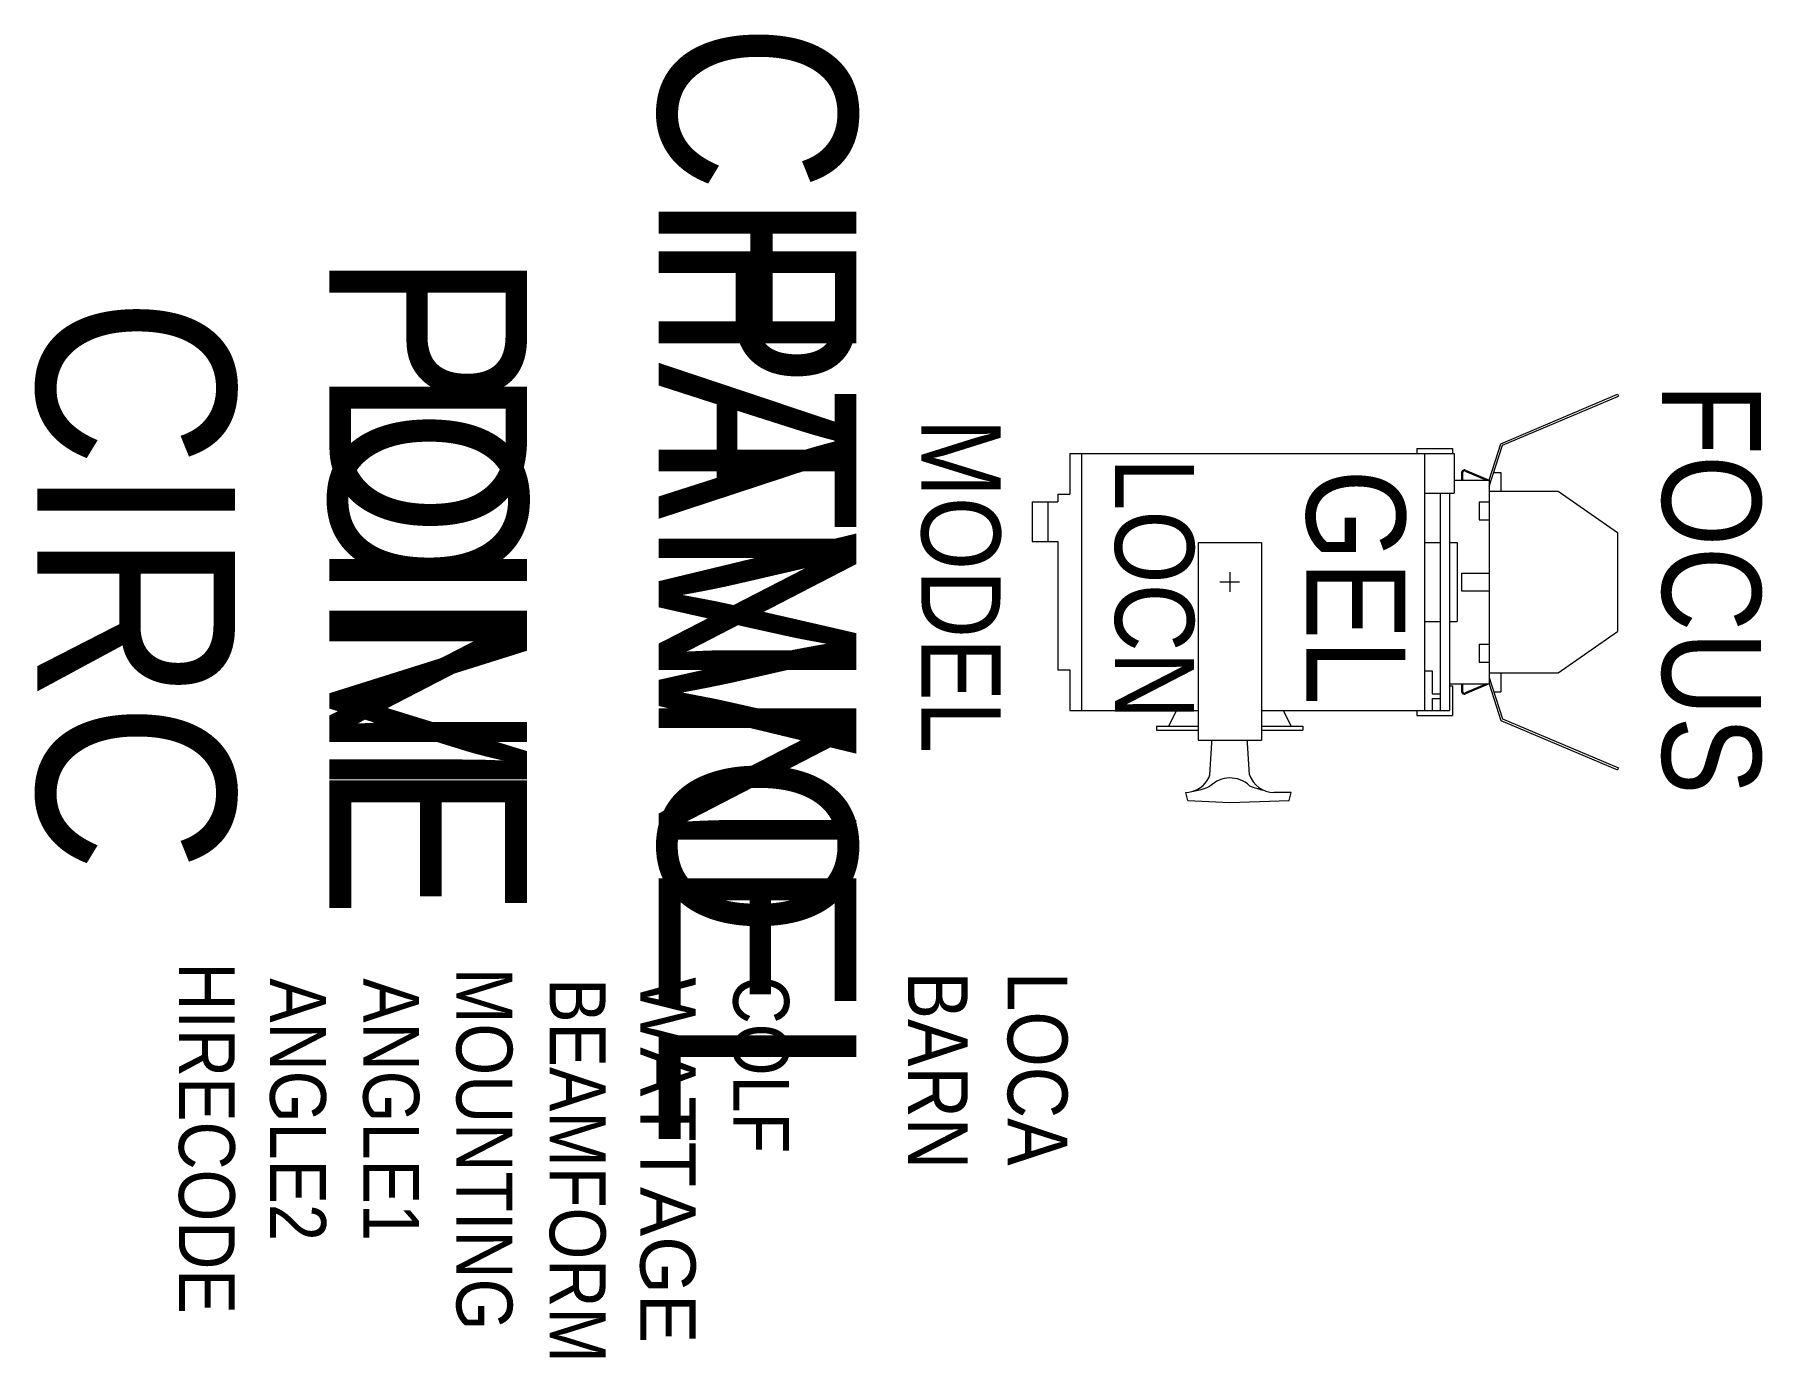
# Model space of a CAD drawing. Extents: x -605 to 270, y -392 to 277.
import ezdxf
from ezdxf.enums import TextEntityAlignment as Align

# ---------------------------------------------------------------- set-up
doc = ezdxf.new("R2010")
doc.units = 0
doc.header["$MEASUREMENT"] = 0
doc.layers.get('0').update_dxf_attribs({"linetype": 'CONTINUOUS'})
for name, color, linetype in [('CHANNEL', 3, 'CONTINUOUS'), ('CIRC', 6, 'CONTINUOUS'), ('DIMMER', 4, 'CONTINUOUS'), ('FOCUS', 2, 'CONTINUOUS'), ('GEL', 1, 'CONTINUOUS'), ('LANTERNS', 4, 'CONTINUOUS'), ('LOCATION', 7, 'CONTINUOUS'), ('MODEL', 6, 'CONTINUOUS'), ('PATCH', 5, 'CONTINUOUS'), ('PATCH2', 5, 'CONTINUOUS')]:
    doc.layers.add(name, color=color, linetype=linetype)

msp = doc.modelspace()

# ---------------------------------------------------------------- linework, layer by layer
for p, q in [((137.25, 70), (196.25, 95)), ((138.06, 69.26), (196.64, 94.08)), ((196.25, 95), (196.64, 94.08)), ((131.25, 51.5), (137.25, 70)), ((-81, 65), (-81, 44.5)), ((-81, 65), (113.49, 65)), ((-75, 65), (-75, -65)), ((94.75, 67.5), (112.75, 67.5)), ((94.75, 67.5), (94.75, 65)), ((98.5, 65), (98.5, -65)), ((112.75, 67.5), (112.75, 65)), ((113.49, 65), (113.49, 45)), ((131.25, 48.26), (138.06, 69.26)), ((117.25, 55.23), (117.25, 51.5)), ((117.75, 55.23), (117.75, 51.5)), ((119.14, 56.14), (129.98, 51.5)), ((119.34, 56.6), (131.25, 51.5)), ((133.6, 55.5), (137.25, 55.5)), ((137.25, 55.5), (137.25, 46)), ((-87, 44.5), (-81, 44.5)), ((-87, 44.5), (-87, 40.5)), ((98.5, 45), (113.49, 45)), ((100, 45), (102.5, 45)), ((106.5, 45), (106.5, -65)), ((111.25, 45), (111.25, -65)), ((113.49, 51.5), (131.25, 51.5)), ((131.25, 51.5), (131.25, -51.5)), ((131.25, 46), (166.25, 46)), ((166.25, 46), (196.25, 25)), ((-100, 40.5), (-100, 20.5)), ((-100, 40.5), (-87, 40.5)), ((-92, 40.5), (-92, 20.5)), ((126.25, 40.5), (126.25, 31.5)), ((126.25, 40.5), (131.25, 40.5)), ((126.25, 31.5), (131.25, 31.5)), ((-100, 20.5), (-87, 20.5)), ((-87, 20.5), (-87, -44.5)), ((-16, 20), (-16, -80)), ((-16, 20), (16, 20)), ((16, 20), (16, -80)), ((98.5, 20), (106.5, 20)), ((111.25, 20), (115, 20)), ((115, 20), (115, -20)), ((196.25, 25), (196.25, -25)), ((5, 0), (-5, 0)), ((0, 5), (0, -5)), ((117.25, 4.5), (131.25, 4.5)), ((117.25, 4.5), (117.25, -4.5)), ((117.25, -4.5), (131.25, -4.5)), ((98.5, -20), (106.5, -20)), ((111.25, -20), (115, -20)), ((166.25, -46), (196.25, -25)), ((126.25, -31.5), (131.25, -31.5)), ((126.25, -31.5), (126.25, -40.5)), ((126.25, -40.5), (131.25, -40.5)), ((-87, -44.5), (-81, -44.5)), ((-81, -44.5), (-81, -65)), ((98.5, -45), (102.5, -45)), ((102.5, -45), (102.5, -56.5)), ((111.25, -51.5), (131.25, -51.5)), ((117.25, -51.5), (117.25, -55.23)), ((117.75, -51.5), (117.75, -55.23)), ((129.98, -51.5), (119.14, -56.14)), ((131.25, -51.5), (119.34, -56.6)), ((131.25, -46), (166.25, -46)), ((131.25, -48.26), (138.06, -69.26)), ((131.25, -51.5), (137.25, -70)), ((137.25, -46), (137.25, -55.5)), ((102.5, -56.5), (106.5, -56.5)), ((102.5, -59), (106.5, -59)), ((102.5, -59), (102.5, -65)), ((106.5, -56.5), (106.5, -59)), ((111.25, -52.5), (111.25, -65)), ((111.25, -52.5), (112.75, -52.5)), ((112.75, -52.5), (112.75, -67.5)), ((133.6, -55.5), (137.25, -55.5)), ((-81, -65), (-16, -65)), ((-27, -65), (-31, -73)), ((16, -65), (111.25, -65)), ((27, -65), (31, -73)), ((94.75, -65), (94.75, -67.5)), ((94.75, -67.5), (112.75, -67.5)), ((138.06, -69.26), (196.64, -94.08)), ((-37, -73), (-16, -73)), ((-37, -73), (-37, -75)), ((-37, -75), (-16, -75)), ((16, -73), (37, -73)), ((16, -75), (37, -75)), ((37, -73), (37, -75)), ((137.25, -70), (196.25, -95)), ((-16, -80), (16, -80)), ((-10, -97.5), (-9, -81.5)), ((-9, -80), (9, -80)), ((-9, -81.5), (-9, -80)), ((9, -81.5), (9, -80)), ((10, -97.5), (9, -81.5)), ((196.64, -94.08), (196.25, -95)), ((-21.26, -110.54), (-22.26, -106.5)), ((-21.26, -110.54), (0, -111.5)), ((0, -111.5), (30.06, -110.53)), ((31.06, -106.5), (22.26, -106.5)), ((30.06, -110.53), (31.06, -106.5))]:
    msp.add_line(p, q)
for centre, radius, start, end in [((118.75, 55.23), 1.5, 66.80141, 180), ((118.75, 55.23), 1, 66.80141, 180), ((118.75, -55.23), 1.5, 180, 293.19859), ((118.75, -55.23), 1, 180, 293.19859), ((-27.16, -62.34), 44.43, 276.34134, 292.72675), ((-22.64, -93.13), 13.38, 285.05958, 340.92657), ((0.13, -113.46), 14.33, 46.47859, 134.98978), ((22.64, -93.13), 13.38, 199.07343, 268.34826), ((28, -58.96), 47.64, 247.79778, 256.94793)]:
    msp.add_arc(centre, radius, start, end)
msp.add_point((0, 0))

# ---------------------------------------------------------------- texts
at = {"layer": 'CHANNEL', "width": 0.89}
msp.add_attdef('CHANNEL', text='', height=100, rotation=270, dxfattribs=at).set_placement((-288.92, -1.33), align=Align.CENTER)
at = {"layer": 'CIRC', "width": 0.89}
msp.add_attdef('CIRC', text='', height=100, rotation=270, dxfattribs=at).set_placement((-603.37, -1.33), align=Align.CENTER)
at = {"layer": 'DIMMER', "width": 0.89}
msp.add_attdef('DIM', text='', height=100, rotation=270, dxfattribs=at).set_placement((-455.59, -0.47), align=Align.CENTER)
at = {"layer": 'FOCUS', "color": 30, "width": 0.89}
msp.add_attdef('FOCUS', text='', height=50, rotation=270, dxfattribs=at).set_placement((218.81, -3.51), align=Align.CENTER)
at = {"layer": 'GEL', "width": 0.89}
msp.add_attdef('GEL', text='', height=50, rotation=270, dxfattribs=at).set_placement((38.82, -2.55), align=Align.CENTER)
at = {"layer": 'LANTERNS', "color": 0, "width": 0.89, "flags": 1}
for tag, p, s, height in [('HIRECODE', (-531.75, -192.45), '', 28.3), ('ANGLE2', (-485.65, -200.45), '47', 28.305), ('ANGLE1', (-438.47, -200.45), '9', 28.3), ('MOUNTING', (-391.3, -195.25), 'STANDARD HOOK CLAMP', 28.3047), ('COLF', (-251.27, -199.17), '1', 28.3), ('BARN', (-162.83, -197.07), '1', 30.26), ('LOCA', (-112.39, -197.21), '', 30.26), ('BEAMFORM', (-344.12, -200.45), 'C', 28.3)]:
    msp.add_attdef(tag, p, s, height=height, rotation=270, dxfattribs=at)
at = {"layer": 'LANTERNS', "color": 0, "flags": 1}
msp.add_attdef('WATTAGE', (-298.31, -199.98), '500', height=28, rotation=270, dxfattribs=at)
at = {"layer": 'LOCATION', "width": 0.89}
msp.add_attdef('LOCN', text='', height=40, rotation=270, dxfattribs=at).set_placement((-58.06, -3.41), align=Align.CENTER)
at = {"layer": 'MODEL', "width": 0.89}
msp.add_attdef('MODEL', text='Min F', height=40, rotation=270, dxfattribs=at).set_placement((-156, -1.92), align=Align.CENTER)
at = {"layer": 'PATCH', "width": 0.89}
msp.add_attdef('PONE', text='', height=100, rotation=270, dxfattribs=at).set_placement((-455.59, -1.33), align=Align.CENTER)
at = {"layer": 'PATCH2', "width": 0.89}
msp.add_attdef('PTWO', text='', height=100, rotation=270, dxfattribs=at).set_placement((-288.92, -1.33), align=Align.CENTER)

doc.saveas('drawing.dxf')
